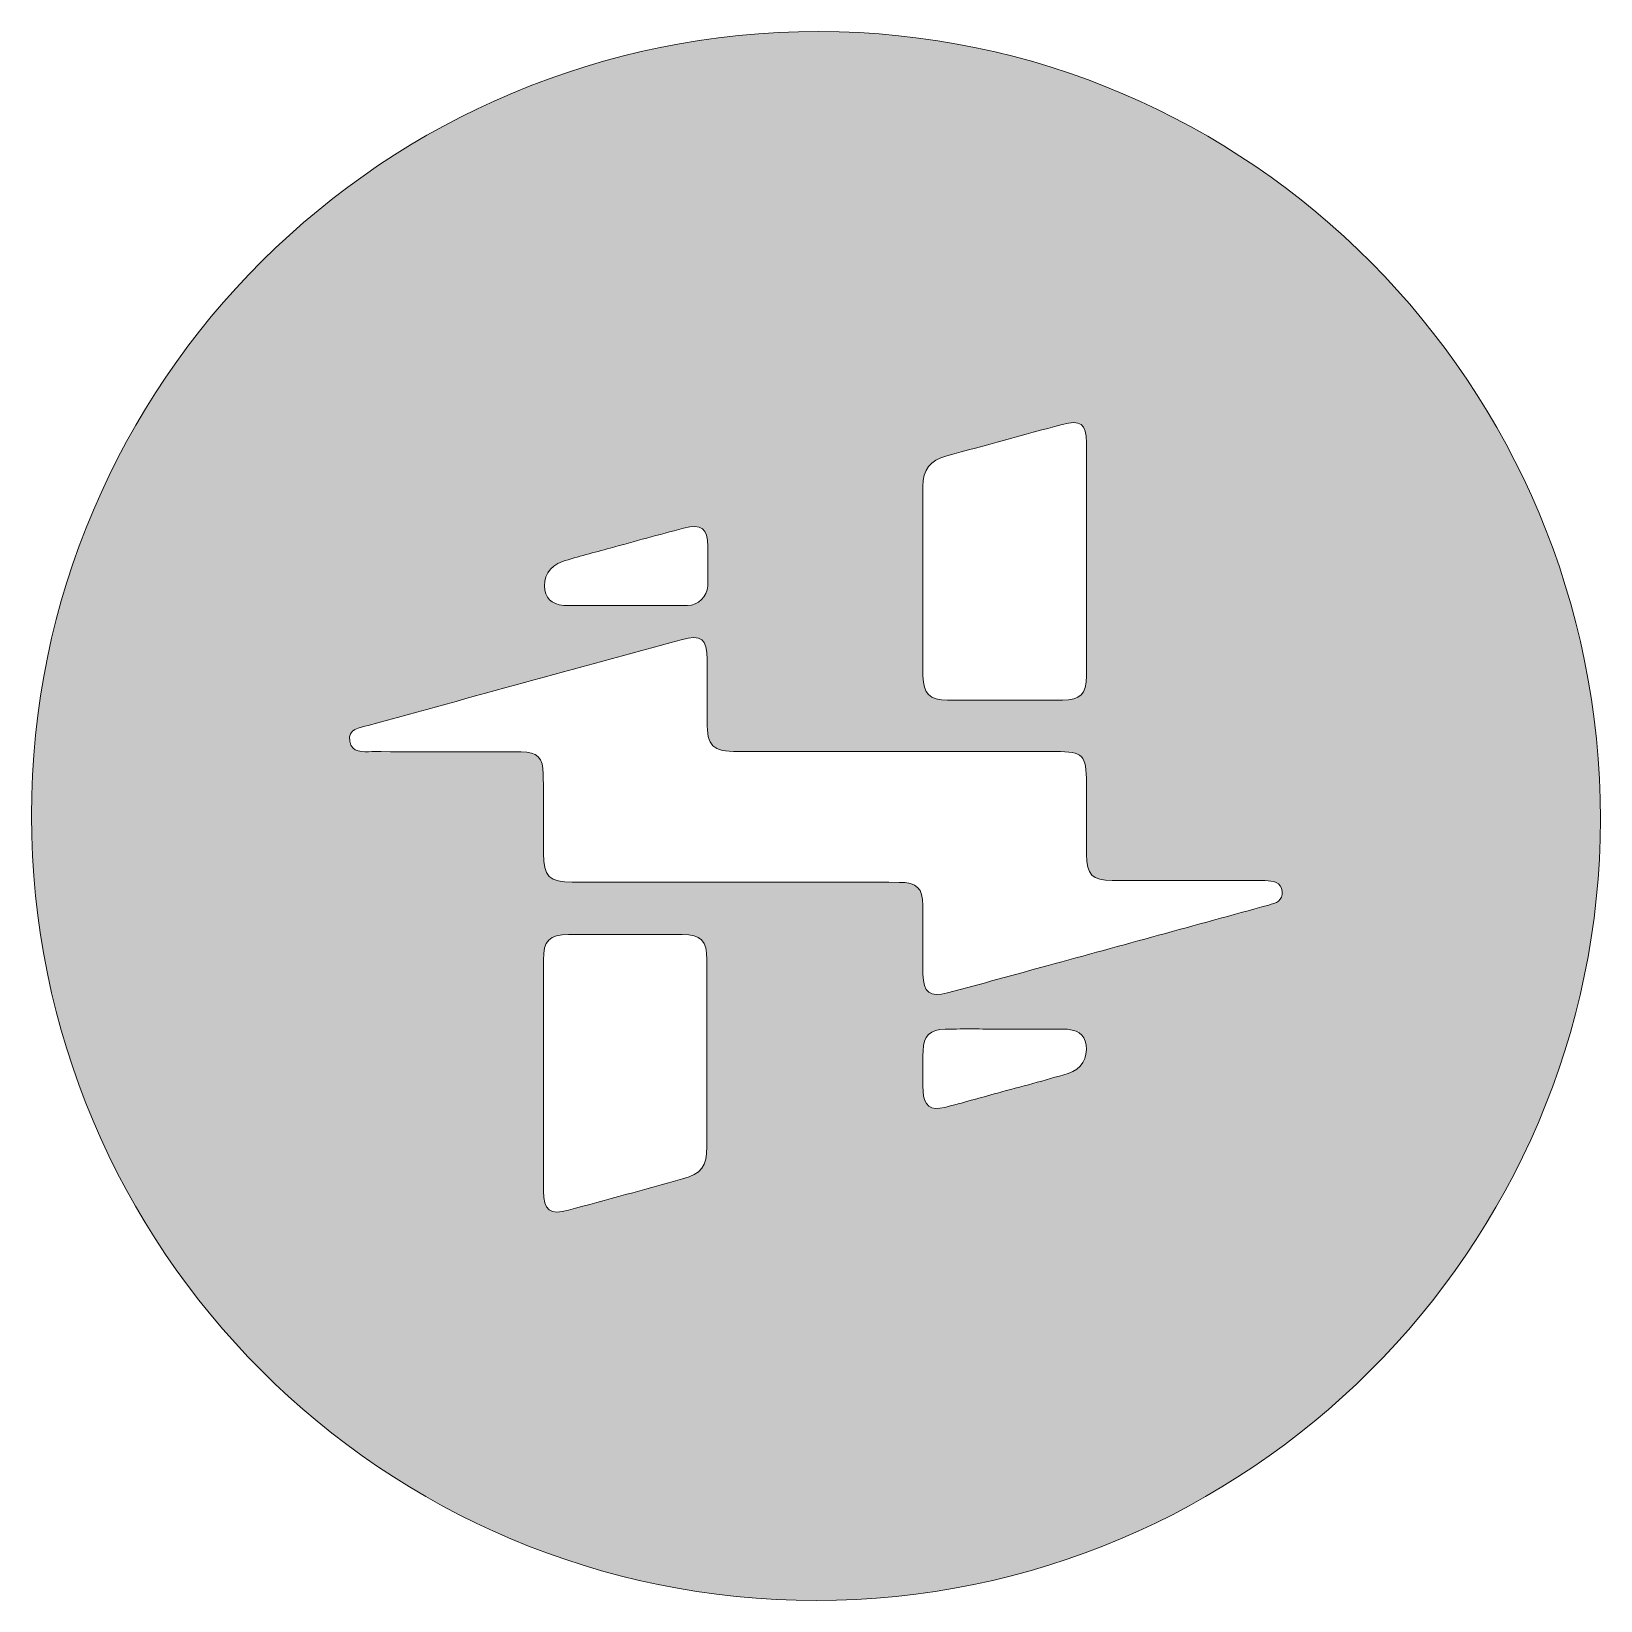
# Model space of a CAD drawing. Header units: inches. Extents: x 286.8 to 346.8, y 165.1 to 225.2.
import ezdxf

# ---------------------------------------------------------------- set-up
doc = ezdxf.new("R2010")
doc.units = ezdxf.units.IN
doc.header["$MEASUREMENT"] = 0
doc.layers.add('Layer 1', color=7, linetype='Continuous')

# ---------------------------------------------------------------- blocks, each defined once
blk = doc.blocks.new('block 2')
at = {"layer": 'Layer 1', "lineweight": 0}
for points, knots in [([(316.782, 165.146), (300.207, 165.145), (286.76, 178.594), (286.762, 195.172), (286.764, 211.737), (300.245, 225.155), (316.878, 225.146), (333.362, 225.137), (346.771, 211.624), (346.762, 195.03), (346.753, 178.599), (333.258, 165.147), (316.782, 165.146)], [0, 0, 0, 0, 1, 1, 1, 2, 2, 2, 3, 3, 3, 4, 4, 4, 4]), ([(327.107, 204.943), (327.107, 206.437), (327.11, 207.931), (327.106, 209.425), (327.104, 210.148), (326.89, 210.312), (326.179, 210.121), (324.707, 209.727), (323.237, 209.326), (321.769, 208.918), (321.11, 208.734), (320.859, 208.42), (320.857, 207.751), (320.85, 205.336), (320.85, 202.922), (320.857, 200.507), (320.859, 199.828), (321.117, 199.583), (321.796, 199.582), (323.259, 199.578), (324.723, 199.578), (326.187, 199.582), (326.886, 199.583), (327.104, 199.802), (327.106, 200.506), (327.11, 201.985), (327.107, 203.464), (327.107, 204.943)], [0, 0, 0, 0, 1, 1, 1, 2, 2, 2, 3, 3, 3, 4, 4, 4, 5, 5, 5, 6, 6, 6, 7, 7, 7, 8, 8, 8, 9, 9, 9, 9]), ([(309.5, 203.195), (309.5, 203.195), (309.5, 203.196), (309.5, 203.197), (310.282, 203.197), (311.065, 203.188), (311.847, 203.2), (312.265, 203.206), (312.608, 203.539), (312.623, 203.956), (312.64, 204.454), (312.632, 204.953), (312.628, 205.451), (312.623, 206.16), (312.396, 206.336), (311.692, 206.153), (310.757, 205.909), (309.827, 205.65), (308.895, 205.395), (308.284, 205.228), (307.668, 205.072), (307.065, 204.879), (306.574, 204.722), (306.302, 204.242), (306.395, 203.783), (306.479, 203.371), (306.748, 203.198), (307.326, 203.196), (308.05, 203.192), (308.775, 203.195), (309.5, 203.195)], [0, 0, 0, 0, 1, 1, 1, 2, 2, 2, 3, 3, 3, 4, 4, 4, 5, 5, 5, 6, 6, 6, 7, 7, 7, 8, 8, 8, 9, 9, 9, 10, 10, 10, 10]), ([(313.648, 192.614), (315.747, 192.614), (317.846, 192.616), (319.946, 192.613), (320.628, 192.612), (320.847, 192.397), (320.851, 191.724), (320.857, 190.848), (320.846, 189.972), (320.856, 189.096), (320.863, 188.394), (321.121, 188.201), (321.8, 188.384), (323.083, 188.729), (324.364, 189.083), (325.646, 189.434), (328.456, 190.203), (331.268, 190.971), (334.078, 191.744), (334.342, 191.817), (334.641, 191.911), (334.597, 192.265), (334.552, 192.632), (334.242, 192.669), (333.942, 192.68), (333.807, 192.685), (333.671, 192.683), (333.535, 192.683), (331.722, 192.683), (329.91, 192.682), (328.097, 192.684), (327.322, 192.685), (327.113, 192.895), (327.109, 193.686), (327.104, 194.593), (327.108, 195.499), (327.108, 196.405), (327.107, 197.491), (326.989, 197.612), (325.924, 197.612), (325.078, 197.612), (324.232, 197.612), (323.386, 197.612), (320.184, 197.612), (316.982, 197.611), (313.78, 197.613), (312.805, 197.613), (312.601, 197.817), (312.6, 198.773), (312.599, 199.558), (312.601, 200.343), (312.599, 201.129), (312.596, 201.943), (312.397, 202.099), (311.606, 201.883), (307.614, 200.796), (303.622, 199.707), (299.633, 198.612), (299.314, 198.524), (298.858, 198.497), (298.934, 198.011), (299.007, 197.55), (299.438, 197.612), (299.779, 197.611), (301.682, 197.606), (303.585, 197.612), (305.488, 197.606), (306.104, 197.604), (306.334, 197.369), (306.337, 196.752), (306.343, 195.74), (306.338, 194.728), (306.34, 193.716), (306.342, 192.843), (306.567, 192.616), (307.44, 192.615), (309.509, 192.614), (311.578, 192.615), (313.648, 192.614)], [0, 0, 0, 0, 1, 1, 1, 2, 2, 2, 3, 3, 3, 4, 4, 4, 5, 5, 5, 6, 6, 6, 7, 7, 7, 8, 8, 8, 9, 9, 9, 10, 10, 10, 11, 11, 11, 12, 12, 12, 13, 13, 13, 14, 14, 14, 15, 15, 15, 16, 16, 16, 17, 17, 17, 18, 18, 18, 19, 19, 19, 20, 20, 20, 21, 21, 21, 22, 22, 22, 23, 23, 23, 24, 24, 24, 25, 25, 25, 26, 26, 26, 26]), ([(306.34, 185.243), (306.34, 183.764), (306.337, 182.285), (306.341, 180.806), (306.342, 180.072), (306.591, 179.883), (307.298, 180.075), (308.754, 180.471), (310.21, 180.868), (311.664, 181.27), (312.381, 181.467), (312.593, 181.749), (312.594, 182.505), (312.596, 184.889), (312.596, 187.274), (312.594, 189.658), (312.593, 190.384), (312.366, 190.615), (311.653, 190.617), (310.204, 190.62), (308.755, 190.62), (307.306, 190.617), (306.566, 190.615), (306.342, 190.387), (306.341, 189.634), (306.337, 188.171), (306.34, 186.707), (306.34, 185.243)], [0, 0, 0, 0, 1, 1, 1, 2, 2, 2, 3, 3, 3, 4, 4, 4, 5, 5, 5, 6, 6, 6, 7, 7, 7, 8, 8, 8, 9, 9, 9, 9]), ([(324.014, 187.002), (323.244, 187.002), (322.474, 187.01), (321.704, 187), (321.129, 186.993), (320.88, 186.75), (320.86, 186.169), (320.842, 185.657), (320.841, 185.142), (320.86, 184.63), (320.881, 184.068), (321.153, 183.869), (321.695, 184.008), (322.367, 184.18), (323.035, 184.37), (323.705, 184.554), (324.607, 184.801), (325.513, 185.037), (326.409, 185.305), (326.904, 185.453), (327.167, 185.909), (327.096, 186.394), (327.035, 186.81), (326.757, 187), (326.188, 187.002), (325.463, 187.006), (324.738, 187.003), (324.014, 187.002)], [0, 0, 0, 0, 1, 1, 1, 2, 2, 2, 3, 3, 3, 4, 4, 4, 5, 5, 5, 6, 6, 6, 7, 7, 7, 8, 8, 8, 9, 9, 9, 9])]:
    blk.add_open_spline(points, degree=3, knots=knots, dxfattribs=at)

msp = doc.modelspace()

# ---------------------------------------------------------------- hatches: boundary and pattern name
at = {"layer": 'Layer 1'}
h = msp.add_hatch(color=7, dxfattribs=at)
h.dxf.hatch_style = 2
edge = h.paths.add_edge_path()
edge.add_spline(control_points=[(316.782, 165.146), (300.207, 165.145), (286.76, 178.594), (286.762, 195.172), (286.764, 211.737), (300.245, 225.155), (316.878, 225.146), (333.362, 225.137), (346.771, 211.624), (346.762, 195.03), (346.753, 178.599), (333.258, 165.147), (316.782, 165.146)], knot_values=[0, 0, 0, 0, 1, 1, 1, 2, 2, 2, 3, 3, 3, 4, 4, 4, 4], degree=3, periodic=1)
edge = h.paths.add_edge_path()
edge.add_spline(control_points=[(313.648, 192.614), (315.747, 192.614), (317.846, 192.616), (319.946, 192.613), (320.628, 192.612), (320.847, 192.397), (320.851, 191.724), (320.857, 190.848), (320.846, 189.972), (320.856, 189.096), (320.863, 188.394), (321.121, 188.201), (321.8, 188.384), (323.083, 188.729), (324.364, 189.083), (325.646, 189.434), (328.456, 190.203), (331.268, 190.971), (334.078, 191.744), (334.342, 191.817), (334.641, 191.911), (334.597, 192.265), (334.552, 192.632), (334.242, 192.669), (333.942, 192.68), (333.807, 192.685), (333.671, 192.683), (333.535, 192.683), (331.722, 192.683), (329.91, 192.682), (328.097, 192.684), (327.322, 192.685), (327.113, 192.895), (327.109, 193.686), (327.104, 194.593), (327.108, 195.499), (327.108, 196.405), (327.107, 197.491), (326.989, 197.612), (325.924, 197.612), (325.078, 197.612), (324.232, 197.612), (323.386, 197.612), (320.184, 197.612), (316.982, 197.611), (313.78, 197.613), (312.805, 197.613), (312.601, 197.817), (312.6, 198.773), (312.599, 199.558), (312.601, 200.343), (312.599, 201.129), (312.596, 201.943), (312.397, 202.099), (311.606, 201.883), (307.614, 200.796), (303.622, 199.707), (299.633, 198.612), (299.314, 198.524), (298.858, 198.497), (298.934, 198.011), (299.007, 197.55), (299.438, 197.612), (299.779, 197.611), (301.682, 197.606), (303.585, 197.612), (305.488, 197.606), (306.104, 197.604), (306.334, 197.369), (306.337, 196.752), (306.343, 195.74), (306.338, 194.728), (306.34, 193.716), (306.342, 192.843), (306.567, 192.616), (307.44, 192.615), (309.509, 192.614), (311.578, 192.615), (313.648, 192.614)], knot_values=[0, 0, 0, 0, 1, 1, 1, 2, 2, 2, 3, 3, 3, 4, 4, 4, 5, 5, 5, 6, 6, 6, 7, 7, 7, 8, 8, 8, 9, 9, 9, 10, 10, 10, 11, 11, 11, 12, 12, 12, 13, 13, 13, 14, 14, 14, 15, 15, 15, 16, 16, 16, 17, 17, 17, 18, 18, 18, 19, 19, 19, 20, 20, 20, 21, 21, 21, 22, 22, 22, 23, 23, 23, 24, 24, 24, 25, 25, 25, 26, 26, 26, 26], degree=3, periodic=1)
edge = h.paths.add_edge_path()
edge.add_spline(control_points=[(306.34, 185.243), (306.34, 183.764), (306.337, 182.285), (306.341, 180.806), (306.342, 180.072), (306.591, 179.883), (307.298, 180.075), (308.754, 180.471), (310.21, 180.868), (311.664, 181.27), (312.381, 181.467), (312.593, 181.749), (312.594, 182.505), (312.596, 184.889), (312.596, 187.274), (312.594, 189.658), (312.593, 190.384), (312.366, 190.615), (311.653, 190.617), (310.204, 190.62), (308.755, 190.62), (307.306, 190.617), (306.566, 190.615), (306.342, 190.387), (306.341, 189.634), (306.337, 188.171), (306.34, 186.707), (306.34, 185.243)], knot_values=[0, 0, 0, 0, 1, 1, 1, 2, 2, 2, 3, 3, 3, 4, 4, 4, 5, 5, 5, 6, 6, 6, 7, 7, 7, 8, 8, 8, 9, 9, 9, 9], degree=3, periodic=1)
edge = h.paths.add_edge_path()
edge.add_spline(control_points=[(327.107, 204.943), (327.107, 206.437), (327.11, 207.931), (327.106, 209.425), (327.104, 210.148), (326.89, 210.312), (326.179, 210.121), (324.707, 209.727), (323.237, 209.326), (321.769, 208.918), (321.11, 208.734), (320.859, 208.42), (320.857, 207.751), (320.85, 205.336), (320.85, 202.922), (320.857, 200.507), (320.859, 199.828), (321.117, 199.583), (321.796, 199.582), (323.259, 199.578), (324.723, 199.578), (326.187, 199.582), (326.886, 199.583), (327.104, 199.802), (327.106, 200.506), (327.11, 201.985), (327.107, 203.464), (327.107, 204.943)], knot_values=[0, 0, 0, 0, 1, 1, 1, 2, 2, 2, 3, 3, 3, 4, 4, 4, 5, 5, 5, 6, 6, 6, 7, 7, 7, 8, 8, 8, 9, 9, 9, 9], degree=3, periodic=1)
edge = h.paths.add_edge_path()
edge.add_spline(control_points=[(324.014, 187.002), (323.244, 187.002), (322.474, 187.01), (321.704, 187), (321.129, 186.993), (320.88, 186.75), (320.86, 186.169), (320.842, 185.657), (320.841, 185.142), (320.86, 184.63), (320.881, 184.068), (321.153, 183.869), (321.695, 184.008), (322.367, 184.18), (323.035, 184.37), (323.705, 184.554), (324.607, 184.801), (325.513, 185.037), (326.409, 185.305), (326.904, 185.453), (327.167, 185.909), (327.096, 186.394), (327.035, 186.81), (326.757, 187), (326.188, 187.002), (325.463, 187.006), (324.738, 187.003), (324.014, 187.002)], knot_values=[0, 0, 0, 0, 1, 1, 1, 2, 2, 2, 3, 3, 3, 4, 4, 4, 5, 5, 5, 6, 6, 6, 7, 7, 7, 8, 8, 8, 9, 9, 9, 9], degree=3, periodic=1)
edge = h.paths.add_edge_path()
edge.add_spline(control_points=[(309.5, 203.195), (309.5, 203.195), (309.5, 203.196), (309.5, 203.197), (310.282, 203.197), (311.065, 203.188), (311.847, 203.2), (312.265, 203.206), (312.608, 203.539), (312.623, 203.956), (312.64, 204.454), (312.632, 204.953), (312.628, 205.451), (312.623, 206.16), (312.396, 206.336), (311.692, 206.153), (310.757, 205.909), (309.827, 205.65), (308.895, 205.395), (308.284, 205.228), (307.668, 205.072), (307.065, 204.879), (306.574, 204.722), (306.302, 204.242), (306.395, 203.783), (306.479, 203.371), (306.748, 203.198), (307.326, 203.196), (308.05, 203.192), (308.775, 203.195), (309.5, 203.195)], knot_values=[0, 0, 0, 0, 1, 1, 1, 2, 2, 2, 3, 3, 3, 4, 4, 4, 5, 5, 5, 6, 6, 6, 7, 7, 7, 8, 8, 8, 9, 9, 9, 10, 10, 10, 10], degree=3, periodic=1)

# ---------------------------------------------------------------- block references
msp.add_blockref('block 2', (0, 0), dxfattribs=at)

doc.saveas('drawing.dxf')
